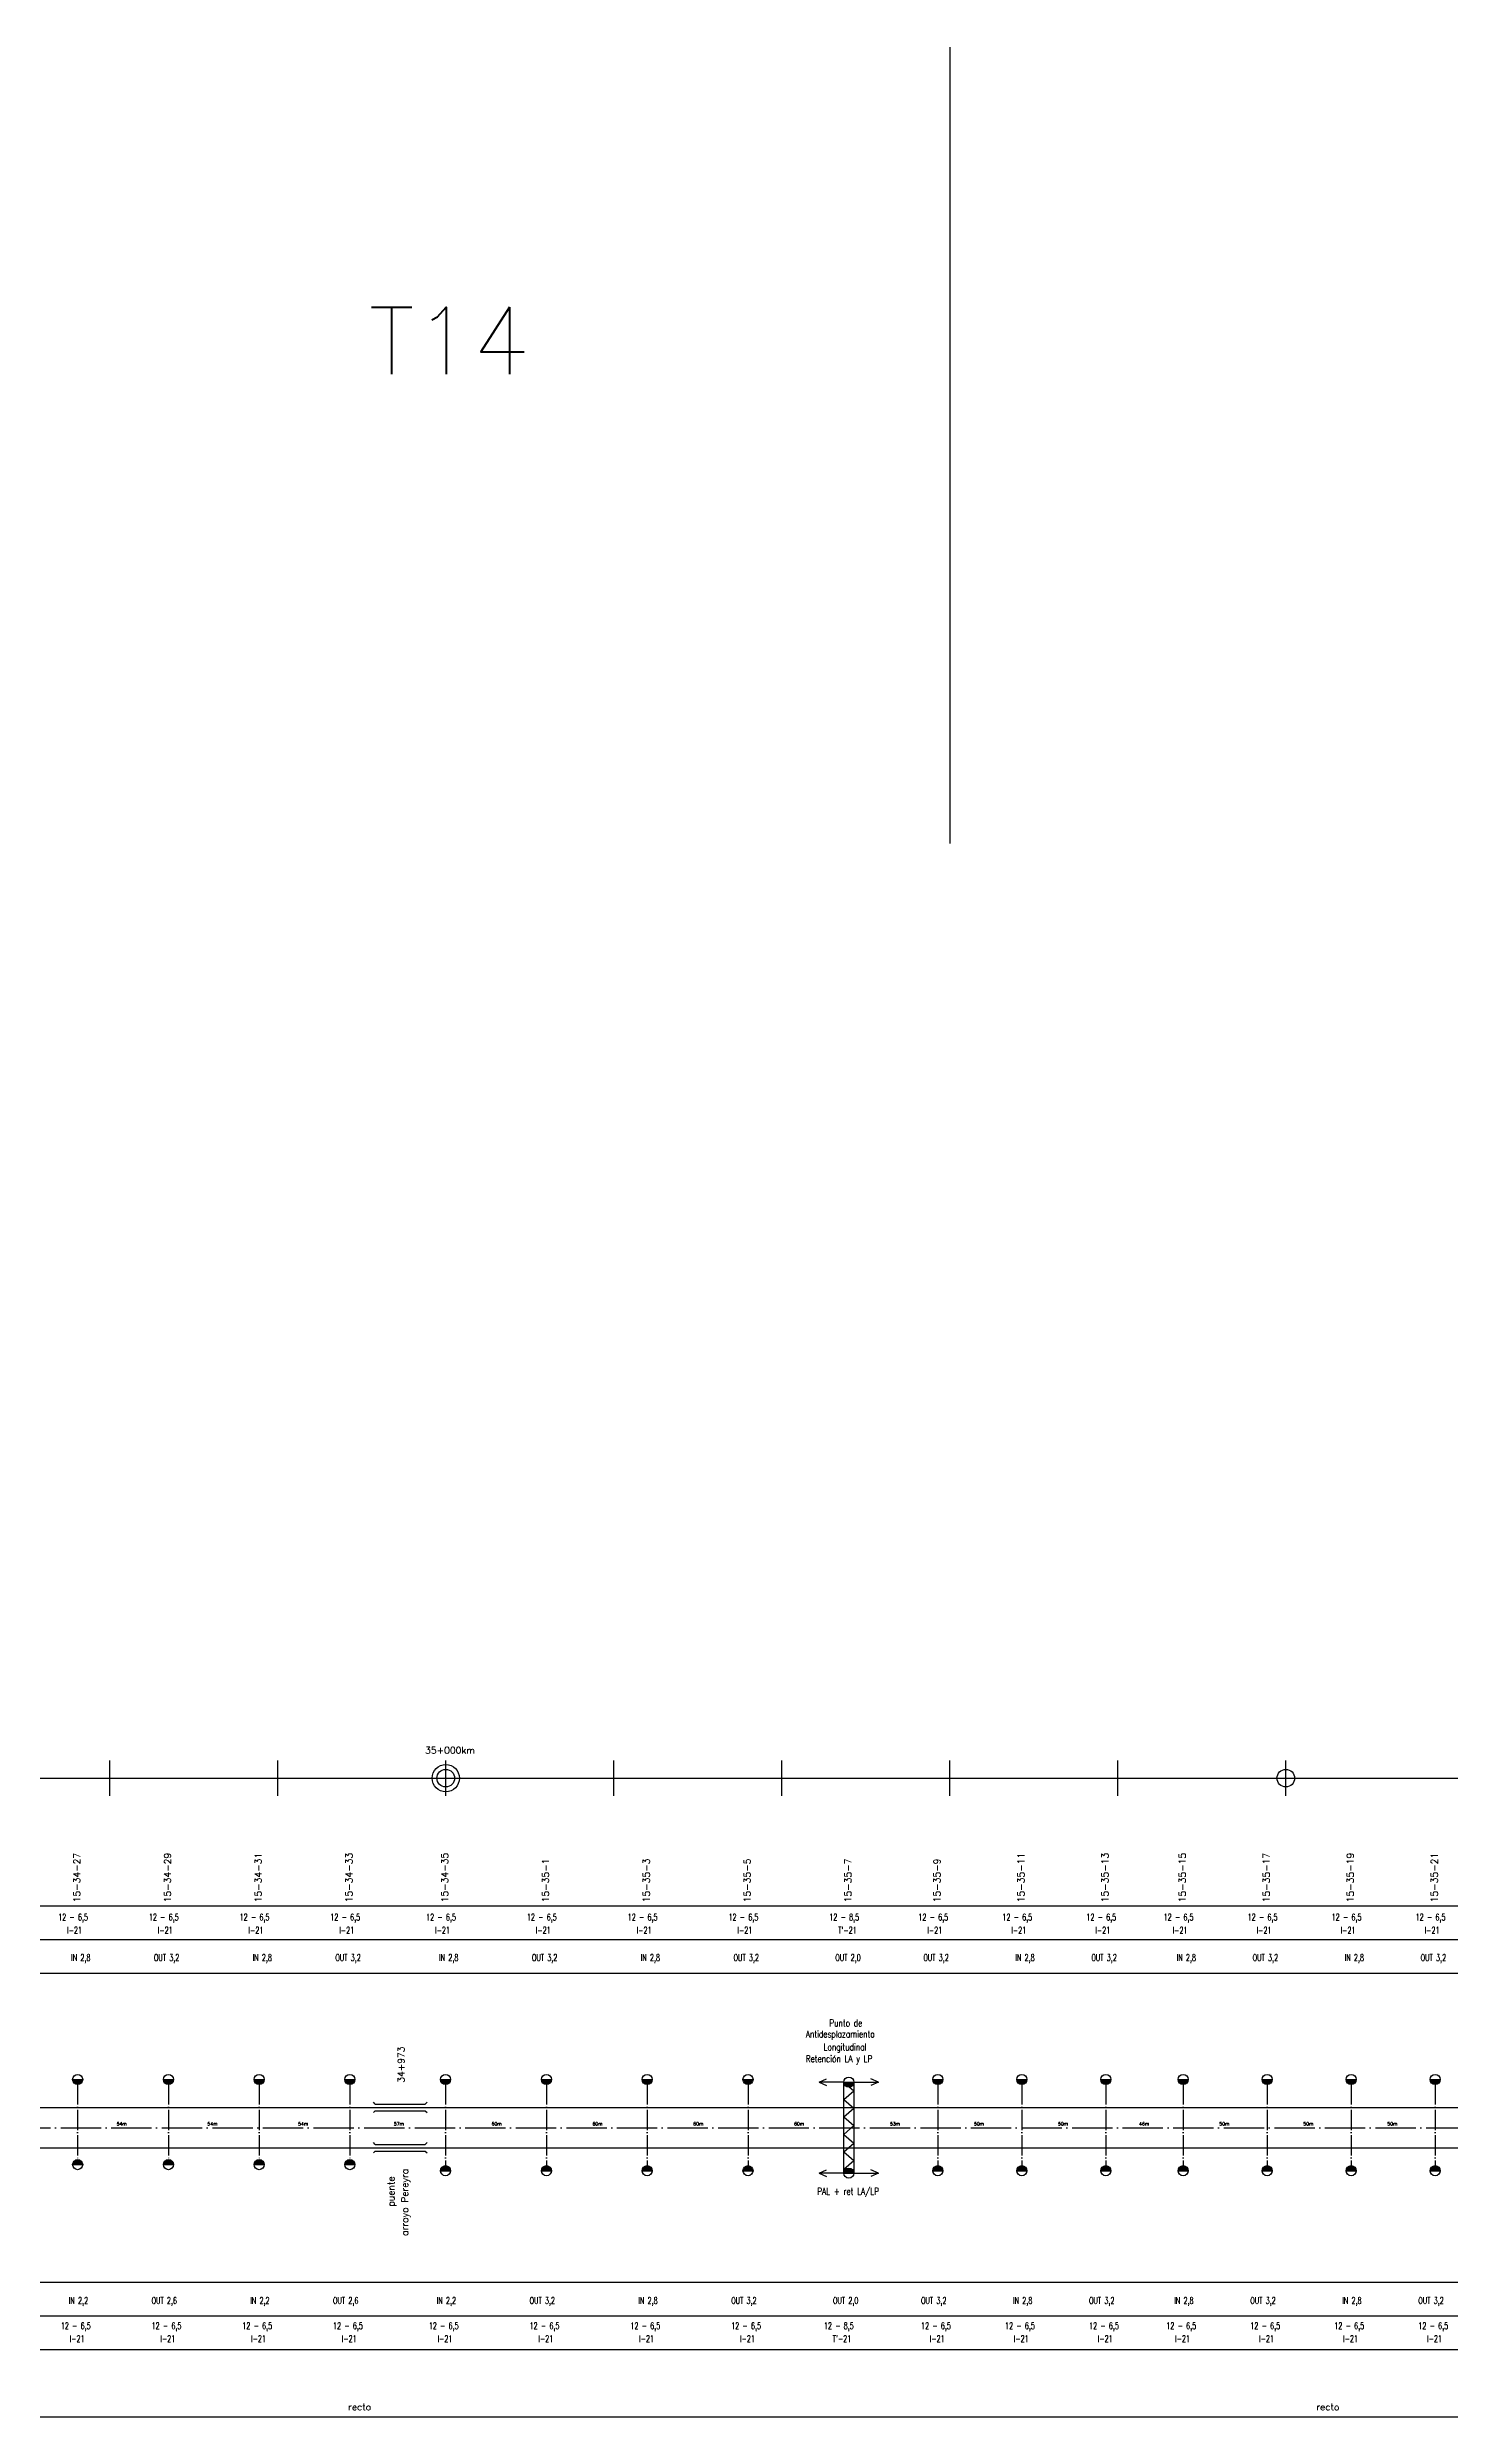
# Model space of a CAD drawing. Header units: millimetres. Extents: x 63 to 27368, y 135 to 1565.
# Drawn here: x 9331 to 10166, y 155 to 1565 of the extents above; entities that cross this region are included whole.
import ezdxf

# ---------------------------------------------------------------- set-up
doc = ezdxf.new("R2010")
doc.units = ezdxf.units.MM
doc.linetypes.add('ACAD_ISO04W100', pattern=[30, 24, -3, 0, -3])
for name, color, linetype in [('catenaria via ascendente', 7, 'Continuous'), ('Eje de entrevías', 1, 'Continuous'), ('longitud vano', 7, 'Continuous'), ('Nº de poste', 6, 'Continuous'), ('progresivas', 4, 'Continuous'), ('TEXTOS', 3, 'Continuous')]:
    doc.layers.add(name, color=color, linetype=linetype)
doc.styles.add('STYLE1', font='romans.shx')

msp = doc.modelspace()

# ---------------------------------------------------------------- hatches: boundary and pattern name
for points in [[(9352.1, 355.7), (9346.1, 355.7, 1)], [(9406.1, 355.7), (9400.1, 355.7, 1)], [(9460.1, 355.7), (9454.1, 355.7, 1)], [(9514.1, 355.7), (9508.1, 355.7, 1)], [(9571.1, 355.7), (9565.1, 355.7, 1)], [(9631.1, 355.7), (9625.1, 355.7, 1)], [(9691.1, 355.7), (9685.1, 355.7, 1)], [(9751.1, 355.7), (9745.1, 355.7, 1)], [(9811.1, 354.1), (9805.1, 354.1, 1)], [(9864.1, 355.7), (9858.1, 355.7, 1)], [(9914.1, 355.7), (9908.1, 355.7, 1)], [(9964.1, 355.7), (9958.1, 355.7, 1)], [(10010.1, 355.7), (10004.1, 355.7, 1)], [(10060.1, 355.7), (10054.1, 355.7, 1)], [(10110.1, 355.7), (10104.1, 355.7, 1)], [(10160.1, 355.7), (10154.1, 355.7, 1)], [(9352.1, 305), (9346.1, 305, -1)], [(9406.1, 305), (9400.1, 305, -1)], [(9460.1, 305), (9454.1, 305, -1)], [(9514.1, 305), (9508.1, 305, -1)], [(9571.1, 301.4), (9565.1, 301.4, -1)], [(9631.1, 301.4), (9625.1, 301.4, -1)], [(9691.1, 301.4), (9685.1, 301.4, -1)], [(9751.1, 301.4), (9745.1, 301.4, -1)], [(9811.1, 300), (9805.1, 300, -1)], [(9864.1, 301.4), (9858.1, 301.4, -1)], [(9914.1, 301.4), (9908.1, 301.4, -1)], [(9964.1, 301.4), (9958.1, 301.4, -1)], [(10010.1, 301.4), (10004.1, 301.4, -1)], [(10060.1, 301.4), (10054.1, 301.4, -1)], [(10110.1, 301.4), (10104.1, 301.4, -1)], [(10160.1, 301.4), (10154.1, 301.4, -1)]]:
    msp.add_hatch(color=256).paths.add_polyline_path(points)

# ---------------------------------------------------------------- linework, layer by layer
for p, q in [((9868.2, 1565.1), (9868.2, 1091.2)), ((9368.2, 524.4), (9368.2, 545.6)), ((9468.2, 524.4), (9468.2, 545.6)), ((9568.2, 524.4), (9568.2, 545.6)), ((9668.2, 524.4), (9668.2, 545.6)), ((9768.2, 524.4), (9768.2, 545.6)), ((9868.2, 524.4), (9868.2, 545.6)), ((9968.2, 524.4), (9968.2, 545.6)), ((10068.2, 524.4), (10068.2, 545.6)), ((68.2, 535), (27368.2, 535)), ((68.2, 459), (27368.2, 459)), ((68.2, 439), (27368.2, 439)), ((68.2, 419), (27368.2, 419)), ((9346.1, 355.7), (9352.1, 355.7)), ((9400.1, 355.7), (9406.1, 355.7)), ((9454.1, 355.7), (9460.1, 355.7)), ((9508.1, 355.7), (9514.1, 355.7)), ((9565.1, 355.7), (9571.1, 355.7)), ((9625.1, 355.7), (9631.1, 355.7)), ((9685.1, 355.7), (9691.1, 355.7)), ((9745.1, 355.7), (9751.1, 355.7)), ((9790.5, 354.1), (9794.8, 356)), ((9805.1, 354.1), (9790.5, 354.1)), ((9790.5, 354.1), (9794.8, 352.2)), ((9805.1, 354.1), (9811.1, 354.1)), ((9805.1, 300), (9805.1, 354.1)), ((9805.1, 354.1), (9811.1, 348.9)), ((9811.1, 354.1), (9811.1, 300)), ((9811.1, 354.1), (9825.7, 354.1)), ((9825.7, 354.1), (9821.3, 356)), ((9825.7, 354.1), (9821.3, 352.2)), ((9858.1, 355.7), (9864.1, 355.7)), ((9908.1, 355.7), (9914.1, 355.7)), ((9958.1, 355.7), (9964.1, 355.7)), ((10004.1, 355.7), (10010.1, 355.7)), ((10054.1, 355.7), (10060.1, 355.7)), ((10104.1, 355.7), (10110.1, 355.7)), ((10154.1, 355.7), (10160.1, 355.7)), ((9526.1, 341), (9525.1, 342.1)), ((9526.1, 341), (9556, 341)), ((9556, 341), (9557.1, 342.1)), ((9805.1, 343.8), (9811.1, 348.9)), ((9805.1, 343.8), (9811.1, 338.6)), ((9805.1, 333.4), (9811.1, 338.6)), ((9526.1, 337), (9525.1, 336)), ((9526.1, 337), (9556, 337)), ((9556, 337), (9557.1, 336)), ((9805.1, 333.4), (9811.1, 328.2)), ((9805.1, 323), (9811.1, 328.2)), ((9526.1, 317), (9525.1, 318.1)), ((9526.1, 313), (9525.1, 312)), ((9526.1, 317), (9556, 317)), ((9526.1, 313), (9556, 313)), ((9556, 317), (9557.1, 318.1)), ((9556, 313), (9557.1, 312)), ((9805.1, 323), (9811.1, 317.8)), ((9805.1, 312.7), (9811.1, 317.8)), ((9805.1, 312.7), (9811.1, 307.5)), ((9346.1, 305), (9352.1, 305)), ((9400.1, 305), (9406.1, 305)), ((9454.1, 305), (9460.1, 305)), ((9508.1, 305), (9514.1, 305)), ((9565.1, 301.4), (9571.1, 301.4)), ((9625.1, 301.4), (9631.1, 301.4)), ((9685.1, 301.4), (9691.1, 301.4)), ((9745.1, 301.4), (9751.1, 301.4)), ((9790.5, 300), (9794.8, 301.9)), ((9805.1, 300), (9790.5, 300)), ((9790.5, 300), (9794.8, 298)), ((9805.1, 302.3), (9811.1, 307.5)), ((9805.1, 302.3), (9805.7, 301.8)), ((9805.1, 300), (9811.1, 300)), ((9811.1, 300), (9825.7, 300)), ((9825.7, 300), (9821.3, 301.9)), ((9825.7, 300), (9821.3, 298)), ((9858.1, 301.4), (9864.1, 301.4)), ((9908.1, 301.4), (9914.1, 301.4)), ((9958.1, 301.4), (9964.1, 301.4)), ((10004.1, 301.4), (10010.1, 301.4)), ((10054.1, 301.4), (10060.1, 301.4)), ((10104.1, 301.4), (10110.1, 301.4)), ((10154.1, 301.4), (10160.1, 301.4)), ((68.2, 235), (27368.2, 235)), ((68.2, 215), (27368.2, 215)), ((68.2, 195), (27368.2, 195)), ((5287.8, 155), (11611.7, 155))]:
    msp.add_line(p, q)
at = {"linetype": 'ACAD_ISO04W100', "ltscale": 0.5}
for p, q in [((9349.1, 352.7), (9349.1, 308)), ((9403.1, 352.7), (9403.1, 308)), ((9457.1, 352.7), (9457.1, 308)), ((9511.1, 352.7), (9511.1, 308)), ((9568.1, 352.7), (9568.1, 301.4)), ((9628.1, 352.7), (9628.1, 301.4)), ((9688.1, 352.7), (9688.1, 301.4)), ((9748.1, 352.7), (9748.1, 301.4)), ((9861.1, 352.7), (9861.1, 301.4)), ((9911.1, 352.7), (9911.1, 301.4)), ((9961.1, 352.7), (9961.1, 301.4)), ((10007.1, 352.7), (10007.1, 301.4)), ((10057.1, 352.7), (10057.1, 301.4)), ((10107.1, 352.7), (10107.1, 301.4)), ((10157.1, 352.7), (10157.1, 301.4))]:
    msp.add_line(p, q, dxfattribs=at)
for centre, radius in [((9568.2, 535), 8.09), ((9568.2, 535), 5.24), ((10068.2, 535), 5.24), ((9349.1, 355.7), 3), ((9403.1, 355.7), 3), ((9457.1, 355.7), 3), ((9511.1, 355.7), 3), ((9568.1, 355.7), 3), ((9628.1, 355.7), 3), ((9688.1, 355.7), 3), ((9748.1, 355.7), 3), ((9808.1, 354.1), 3), ((9861.1, 355.7), 3), ((9911.1, 355.7), 3), ((9961.1, 355.7), 3), ((10007.1, 355.7), 3), ((10057.1, 355.7), 3), ((10107.1, 355.7), 3), ((10157.1, 355.7), 3), ((9349.1, 305), 3), ((9403.1, 305), 3), ((9457.1, 305), 3), ((9511.1, 305), 3), ((9568.1, 301.4), 3), ((9628.1, 301.4), 3), ((9688.1, 301.4), 3), ((9748.1, 301.4), 3), ((9808.1, 300), 3), ((9861.1, 301.4), 3), ((9911.1, 301.4), 3), ((9961.1, 301.4), 3), ((10007.1, 301.4), 3), ((10057.1, 301.4), 3), ((10107.1, 301.4), 3), ((10157.1, 301.4), 3)]:
    msp.add_circle(centre, radius)
at = {"layer": 'catenaria via ascendente'}
for p, q in [((68.2, 339), (26678.8, 339)), ((68.2, 315), (26678.8, 315))]:
    msp.add_line(p, q, dxfattribs=at)
at = {"layer": 'Eje de entrevías', "linetype": 'ACAD_ISO04W100'}
msp.add_line((68.2, 327), (27368.2, 327), dxfattribs=at)

# ---------------------------------------------------------------- texts
at = {"color": 3, "linetype": 'Continuous', "style": 'STYLE1'}
msp.add_text('T14', height=40, dxfattribs=at).set_placement((9522.2, 1370.5))
at = {"linetype": 'Continuous', "style": 'STYLE1', "width": 0.8}
for s, p in [('Antidesplazamiento', (9782.5, 380.7)), ('Punto de', (9796.5, 387.3)), ('Retención LA y LP', (9782.5, 366)), ('Longitudinal', (9793.1, 373)), ('PAL + ret LA/LP', (9789.3, 287.1))]:
    msp.add_text(s, height=4, dxfattribs=at).set_placement(p)
at = {"layer": 'longitud vano', "linetype": 'Continuous', "style": 'STYLE1'}
for s, p in [('54m', (9372.3, 328.3)), ('54m', (9426.3, 328.3)), ('54m', (9480.3, 328.3)), ('57m', (9537.3, 328.3)), ('60m', (9595.5, 328.3)), ('60m', (9655.5, 328.3)), ('60m', (9715.5, 328.3)), ('60m', (9775.5, 328.3)), ('53m', (9832.6, 328.3)), ('50m', (9882.6, 328.3)), ('50m', (9932.6, 328.3)), ('46m', (9980.9, 328.3)), ('50m', (10028.6, 328.3)), ('50m', (10078.6, 328.3)), ('50m', (10128.6, 328.3))]:
    msp.add_text(s, height=2, dxfattribs=at).set_placement(p)
at = {"layer": 'Nº de poste', "linetype": 'Continuous', "style": 'STYLE1'}
for s, p in [('15-34-27', (9350.6, 461.1)), ('15-34-29', (9404.6, 461.1)), ('15-34-31', (9458.6, 461.1)), ('15-34-33', (9512.6, 461.1)), ('15-34-35', (9569.6, 461.1)), ('15-35-1', (9629.6, 461.1)), ('15-35-3', (9689.6, 461.1)), ('15-35-5', (9749.6, 461.1)), ('15-35-7', (9809.6, 461.1)), ('15-35-9', (9862.6, 461.1)), ('15-35-11', (9912.6, 461.1)), ('15-35-13', (9962.6, 461.1)), ('15-35-15', (10008.6, 461.1)), ('15-35-17', (10058.6, 461.1)), ('15-35-19', (10108.6, 461.1)), ('15-35-21', (10158.6, 461.1))]:
    msp.add_text(s, height=4, rotation=90, dxfattribs=at).set_placement(p)
at = {"layer": 'progresivas', "linetype": 'Continuous', "style": 'STYLE1'}
msp.add_text('35+000km', height=4, dxfattribs=at).set_placement((9555.9, 549.6))
msp.add_text('34+973', height=4, rotation=90, dxfattribs=at).set_placement((9543.6, 353.7))
at = {"layer": 'TEXTOS', "linetype": 'Continuous', "style": 'STYLE1', "width": 0.7}
for s, p in [('12 - 6,5', (9337.5, 450.3)), ('12 - 6,5', (9391.5, 450.3)), ('12 - 6,5', (9445.5, 450.3)), ('12 - 6,5', (9499.5, 450.3)), ('12 - 6,5', (9556.5, 450.3)), ('12 - 6,5', (9616.5, 450.3)), ('12 - 6,5', (9676.5, 450.3)), ('12 - 6,5', (9736.5, 450.3)), ('12 - 8,5', (9796.5, 450.3)), ('12 - 6,5', (9849.5, 450.3)), ('12 - 6,5', (9899.5, 450.3)), ('12 - 6,5', (9949.5, 450.3)), ('12 - 6,5', (9995.5, 450.3)), ('12 - 6,5', (10045.5, 450.3)), ('12 - 6,5', (10095.5, 450.3)), ('12 - 6,5', (10145.5, 450.3)), ('I-21', (9342.8, 442.5)), ('I-21', (9396.8, 442.5)), ('I-21', (9450.8, 442.5)), ('I-21', (9504.8, 442.5)), ('I-21', (9561.8, 442.5)), ('I-21', (9621.8, 442.5)), ('I-21', (9681.8, 442.5)), ('I-21', (9741.8, 442.5)), ("T'-21", (9801.8, 442.5)), ('I-21', (9854.8, 442.5)), ('I-21', (9904.8, 442.5)), ('I-21', (9954.8, 442.5)), ('I-21', (10000.8, 442.5)), ('I-21', (10050.8, 442.5)), ('I-21', (10100.8, 442.5)), ('I-21', (10150.8, 442.5)), ('IN 2,8', (9345.2, 426.2)), ('OUT 3,2', (9394.5, 426.2)), ('IN 2,8', (9453.2, 426.2)), ('OUT 3,2', (9502.5, 426.2)), ('IN 2,8', (9564.2, 426.2)), ('OUT 3,2', (9619.5, 426.2)), ('IN 2,8', (9684.2, 426.2)), ('OUT 3,2', (9739.5, 426.2)), ('OUT 2,0', (9800.1, 426.2)), ('OUT 3,2', (9852.5, 426.2)), ('IN 2,8', (9907.2, 426.2)), ('OUT 3,2', (9952.5, 426.2)), ('IN 2,8', (10003.2, 426.2)), ('OUT 3,2', (10048.5, 426.2)), ('IN 2,8', (10103.2, 426.2)), ('OUT 3,2', (10148.5, 426.2)), ('IN 2,2', (9343.8, 222.1)), ('OUT 2,6', (9393.1, 222.1)), ('IN 2,2', (9451.8, 222.1)), ('OUT 2,6', (9501.1, 222.1)), ('IN 2,2', (9562.8, 222.1)), ('OUT 3,2', (9618.1, 222.1)), ('IN 2,8', (9682.8, 222.1)), ('OUT 3,2', (9738.1, 222.1)), ('OUT 2,0', (9798.7, 222.1)), ('OUT 3,2', (9851.1, 222.1)), ('IN 2,8', (9905.8, 222.1)), ('OUT 3,2', (9951.1, 222.1)), ('IN 2,8', (10001.8, 222.1)), ('OUT 3,2', (10047.1, 222.1)), ('IN 2,8', (10101.8, 222.1)), ('OUT 3,2', (10147.1, 222.1)), ('12 - 6,5', (9339.1, 207.1)), ('I-21', (9344.3, 199.4)), ('12 - 6,5', (9393.1, 207.1)), ('I-21', (9398.3, 199.4)), ('12 - 6,5', (9447.1, 207.1)), ('I-21', (9452.3, 199.4)), ('12 - 6,5', (9501.1, 207.1)), ('I-21', (9506.3, 199.4)), ('12 - 6,5', (9558.1, 207.1)), ('I-21', (9563.3, 199.4)), ('12 - 6,5', (9618.1, 207.1)), ('I-21', (9623.3, 199.4)), ('12 - 6,5', (9678.1, 207.1)), ('I-21', (9683.3, 199.4)), ('12 - 6,5', (9738.1, 207.1)), ('I-21', (9743.3, 199.4)), ('12 - 8,5', (9793.3, 207.1)), ("T'-21", (9798.5, 199.4)), ('12 - 6,5', (9851.1, 207.1)), ('I-21', (9856.3, 199.4)), ('12 - 6,5', (9901.1, 207.1)), ('I-21', (9906.3, 199.4)), ('12 - 6,5', (9951.1, 207.1)), ('I-21', (9956.3, 199.4)), ('12 - 6,5', (9997.1, 207.1)), ('I-21', (10002.3, 199.4)), ('12 - 6,5', (10047.1, 207.1)), ('I-21', (10052.3, 199.4)), ('12 - 6,5', (10097.1, 207.1)), ('I-21', (10102.3, 199.4)), ('12 - 6,5', (10147.1, 207.1)), ('I-21', (10152.3, 199.4))]:
    msp.add_text(s, height=4, dxfattribs=at).set_placement(p)
at = {"layer": 'TEXTOS', "linetype": 'Continuous', "style": 'STYLE1'}
for s, p in [('puente', (9537.6, 280)), ('arroyo Pereyra', (9545.8, 262.6))]:
    msp.add_text(s, height=4, rotation=90, dxfattribs=at).set_placement(p)
for p in [(9510.1, 158.8), (10086.4, 158.8)]:
    msp.add_text('recto', height=4, dxfattribs=at).set_placement(p)

doc.saveas('drawing.dxf')
